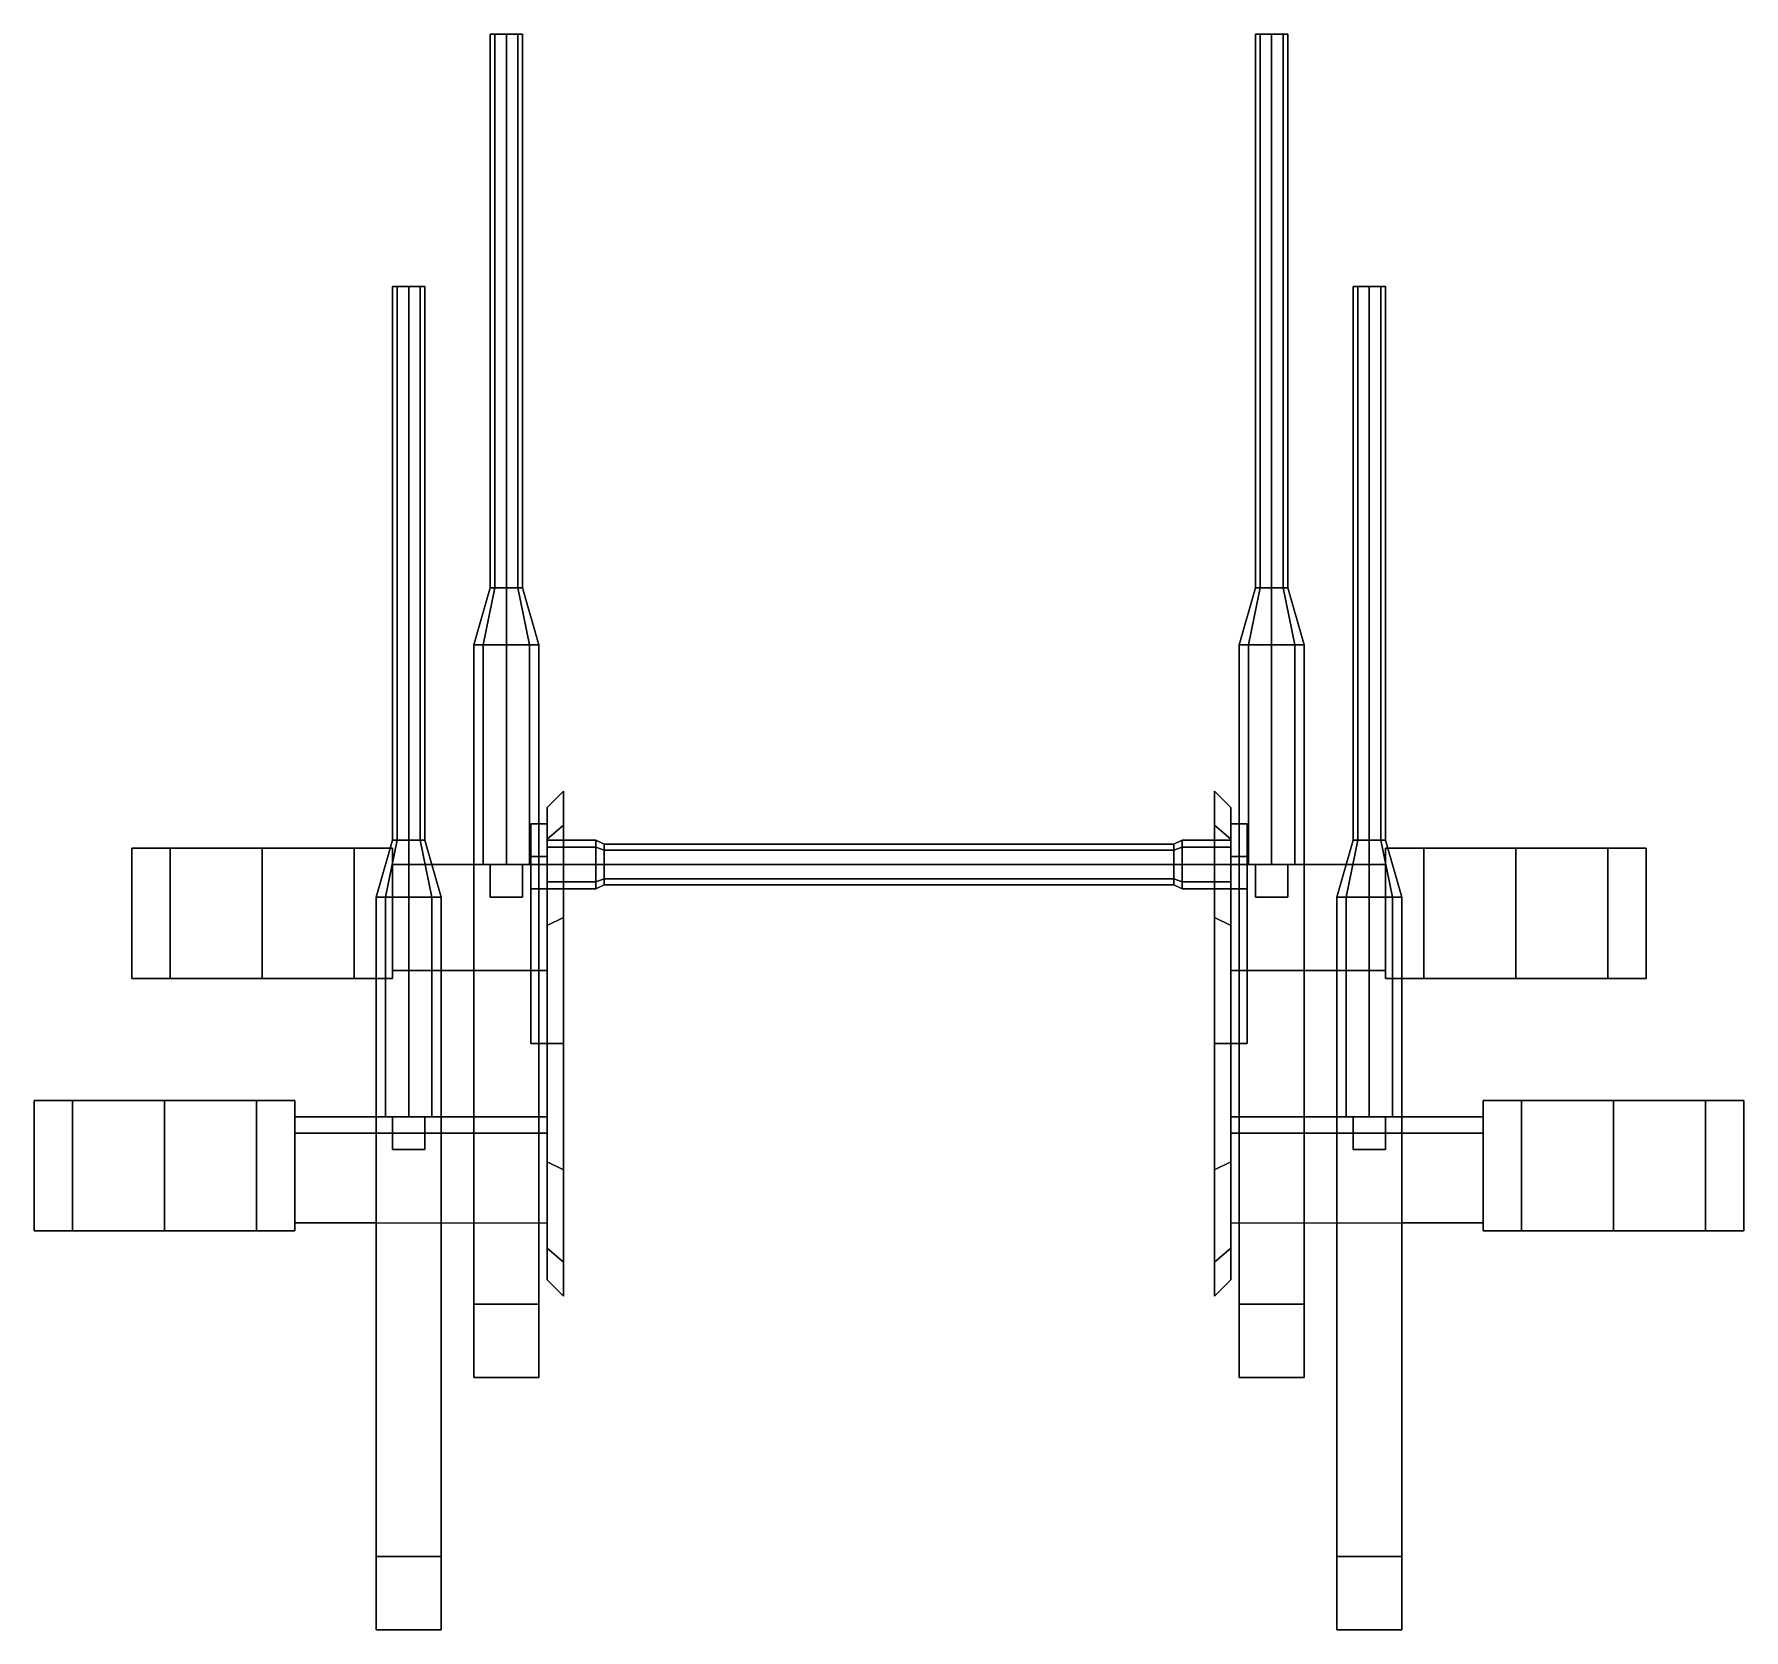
# Model space of a CAD drawing. Extents: x -1.05 to 1.05, y -0.72 to 1.24.
import ezdxf

# ---------------------------------------------------------------- set-up
doc = ezdxf.new("R2010")
doc.units = 0
doc.layers.add('SLEEVE', color=5, linetype='CONTINUOUS')

msp = doc.modelspace()

# ---------------------------------------------------------------- linework, layer by layer
at = {"layer": 'SLEEVE'}
for points in [[(-0.4841, 1.24, 0.1341), (-0.49, 1.24, 0.12), (-0.49, 0.56, 0.12), (-0.4841, 0.56, 0.1341)], [(-0.49, 1.24, 0.12), (-0.4841, 1.24, 0.1059), (-0.4841, 0.56, 0.1059), (-0.49, 0.56, 0.12)], [(-0.4559, 1.24, 0.1341), (-0.49, 1.24, 0.12), (-0.4841, 1.24, 0.1341), (-0.47, 1.24, 0.14)], [(-0.45, 1.24, 0.12), (-0.4841, 1.24, 0.1059), (-0.49, 1.24, 0.12), (-0.4559, 1.24, 0.1341)], [(-0.47, 1.24, 0.14), (-0.4841, 1.24, 0.1341), (-0.4841, 0.56, 0.1341), (-0.47, 0.56, 0.14)], [(-0.4841, 1.24, 0.1059), (-0.47, 1.24, 0.1), (-0.47, 0.56, 0.1), (-0.4841, 0.56, 0.1059)], [(-0.4559, 1.24, 0.1059), (-0.47, 1.24, 0.1), (-0.4841, 1.24, 0.1059), (-0.45, 1.24, 0.12)], [(-0.4559, 1.24, 0.1341), (-0.47, 1.24, 0.14), (-0.47, 0.56, 0.14), (-0.4559, 0.56, 0.1341)], [(-0.47, 1.24, 0.1), (-0.4559, 1.24, 0.1059), (-0.4559, 0.56, 0.1059), (-0.47, 0.56, 0.1)], [(-0.45, 1.24, 0.12), (-0.4559, 1.24, 0.1341), (-0.4559, 0.56, 0.1341), (-0.45, 0.56, 0.12)], [(-0.4559, 1.24, 0.1059), (-0.45, 1.24, 0.12), (-0.45, 0.56, 0.12), (-0.4559, 0.56, 0.1059)], [(0.4559, 1.24, 0.1341), (0.45, 1.24, 0.12), (0.45, 0.56, 0.12), (0.4559, 0.56, 0.1341)], [(0.45, 1.24, 0.12), (0.4559, 1.24, 0.1059), (0.4559, 0.56, 0.1059), (0.45, 0.56, 0.12)], [(0.4841, 1.24, 0.1341), (0.45, 1.24, 0.12), (0.4559, 1.24, 0.1341), (0.47, 1.24, 0.14)], [(0.49, 1.24, 0.12), (0.4559, 1.24, 0.1059), (0.45, 1.24, 0.12), (0.4841, 1.24, 0.1341)], [(0.47, 1.24, 0.14), (0.4559, 1.24, 0.1341), (0.4559, 0.56, 0.1341), (0.47, 0.56, 0.14)], [(0.4559, 1.24, 0.1059), (0.47, 1.24, 0.1), (0.47, 0.56, 0.1), (0.4559, 0.56, 0.1059)], [(0.4841, 1.24, 0.1059), (0.47, 1.24, 0.1), (0.4559, 1.24, 0.1059), (0.49, 1.24, 0.12)], [(0.4841, 1.24, 0.1341), (0.47, 1.24, 0.14), (0.47, 0.56, 0.14), (0.4841, 0.56, 0.1341)], [(0.47, 1.24, 0.1), (0.4841, 1.24, 0.1059), (0.4841, 0.56, 0.1059), (0.47, 0.56, 0.1)], [(0.49, 1.24, 0.12), (0.4841, 1.24, 0.1341), (0.4841, 0.56, 0.1341), (0.49, 0.56, 0.12)], [(0.4841, 1.24, 0.1059), (0.49, 1.24, 0.12), (0.49, 0.56, 0.12), (0.4841, 0.56, 0.1059)], [(-0.6041, 0.93, -0.1159), (-0.61, 0.93, -0.13), (-0.61, 0.25, -0.13), (-0.6041, 0.25, -0.1159)], [(-0.61, 0.93, -0.13), (-0.6041, 0.93, -0.1441), (-0.6041, 0.25, -0.1441), (-0.61, 0.25, -0.13)], [(-0.5759, 0.93, -0.1159), (-0.61, 0.93, -0.13), (-0.6041, 0.93, -0.1159), (-0.59, 0.93, -0.11)], [(-0.57, 0.93, -0.13), (-0.6041, 0.93, -0.1441), (-0.61, 0.93, -0.13), (-0.5759, 0.93, -0.1159)], [(-0.59, 0.93, -0.11), (-0.6041, 0.93, -0.1159), (-0.6041, 0.25, -0.1159), (-0.59, 0.25, -0.11)], [(-0.6041, 0.93, -0.1441), (-0.59, 0.93, -0.15), (-0.59, 0.25, -0.15), (-0.6041, 0.25, -0.1441)], [(-0.5759, 0.93, -0.1441), (-0.59, 0.93, -0.15), (-0.6041, 0.93, -0.1441), (-0.57, 0.93, -0.13)], [(-0.5759, 0.93, -0.1159), (-0.59, 0.93, -0.11), (-0.59, 0.25, -0.11), (-0.5759, 0.25, -0.1159)], [(-0.59, 0.93, -0.15), (-0.5759, 0.93, -0.1441), (-0.5759, 0.25, -0.1441), (-0.59, 0.25, -0.15)], [(-0.57, 0.93, -0.13), (-0.5759, 0.93, -0.1159), (-0.5759, 0.25, -0.1159), (-0.57, 0.25, -0.13)], [(-0.5759, 0.93, -0.1441), (-0.57, 0.93, -0.13), (-0.57, 0.25, -0.13), (-0.5759, 0.25, -0.1441)], [(0.5759, 0.93, -0.1159), (0.57, 0.93, -0.13), (0.57, 0.25, -0.13), (0.5759, 0.25, -0.1159)], [(0.6041, 0.93, -0.1159), (0.57, 0.93, -0.13), (0.5759, 0.93, -0.1159), (0.59, 0.93, -0.11)], [(0.57, 0.93, -0.13), (0.5759, 0.93, -0.1441), (0.5759, 0.25, -0.1441), (0.57, 0.25, -0.13)], [(0.61, 0.93, -0.13), (0.5759, 0.93, -0.1441), (0.57, 0.93, -0.13), (0.6041, 0.93, -0.1159)], [(0.59, 0.93, -0.11), (0.5759, 0.93, -0.1159), (0.5759, 0.25, -0.1159), (0.59, 0.25, -0.11)], [(0.5759, 0.93, -0.1441), (0.59, 0.93, -0.15), (0.59, 0.25, -0.15), (0.5759, 0.25, -0.1441)], [(0.6041, 0.93, -0.1441), (0.59, 0.93, -0.15), (0.5759, 0.93, -0.1441), (0.61, 0.93, -0.13)], [(0.6041, 0.93, -0.1159), (0.59, 0.93, -0.11), (0.59, 0.25, -0.11), (0.6041, 0.25, -0.1159)], [(0.59, 0.93, -0.15), (0.6041, 0.93, -0.1441), (0.6041, 0.25, -0.1441), (0.59, 0.25, -0.15)], [(0.61, 0.93, -0.13), (0.6041, 0.93, -0.1159), (0.6041, 0.25, -0.1159), (0.61, 0.25, -0.13)], [(0.6041, 0.93, -0.1441), (0.61, 0.93, -0.13), (0.61, 0.25, -0.13), (0.6041, 0.25, -0.1441)], [(-0.4983, 0.49, 0.0917), (-0.51, 0.49, 0.12), (-0.49, 0.56, 0.12), (-0.4841, 0.56, 0.1059)], [(-0.51, 0.49, 0.12), (-0.4983, 0.49, 0.1483), (-0.4841, 0.56, 0.1341), (-0.49, 0.56, 0.12)], [(-0.47, 0.49, 0.08), (-0.4983, 0.49, 0.0917), (-0.4841, 0.56, 0.1059), (-0.47, 0.56, 0.1)], [(-0.4983, 0.49, 0.1483), (-0.47, 0.49, 0.16), (-0.47, 0.56, 0.14), (-0.4841, 0.56, 0.1341)], [(-0.4417, 0.49, 0.0917), (-0.47, 0.49, 0.08), (-0.47, 0.56, 0.1), (-0.4559, 0.56, 0.1059)], [(-0.47, 0.49, 0.16), (-0.4417, 0.49, 0.1483), (-0.4559, 0.56, 0.1341), (-0.47, 0.56, 0.14)], [(-0.43, 0.49, 0.12), (-0.4417, 0.49, 0.0917), (-0.4559, 0.56, 0.1059), (-0.45, 0.56, 0.12)], [(-0.4417, 0.49, 0.1483), (-0.43, 0.49, 0.12), (-0.45, 0.56, 0.12), (-0.4559, 0.56, 0.1341)], [(0.4417, 0.49, 0.0917), (0.43, 0.49, 0.12), (0.45, 0.56, 0.12), (0.4559, 0.56, 0.1059)], [(0.43, 0.49, 0.12), (0.4417, 0.49, 0.1483), (0.4559, 0.56, 0.1341), (0.45, 0.56, 0.12)], [(0.47, 0.49, 0.08), (0.4417, 0.49, 0.0917), (0.4559, 0.56, 0.1059), (0.47, 0.56, 0.1)], [(0.4417, 0.49, 0.1483), (0.47, 0.49, 0.16), (0.47, 0.56, 0.14), (0.4559, 0.56, 0.1341)], [(0.4983, 0.49, 0.0917), (0.47, 0.49, 0.08), (0.47, 0.56, 0.1), (0.4841, 0.56, 0.1059)], [(0.47, 0.49, 0.16), (0.4983, 0.49, 0.1483), (0.4841, 0.56, 0.1341), (0.47, 0.56, 0.14)], [(0.51, 0.49, 0.12), (0.4983, 0.49, 0.0917), (0.4841, 0.56, 0.1059), (0.49, 0.56, 0.12)], [(0.4983, 0.49, 0.1483), (0.51, 0.49, 0.12), (0.49, 0.56, 0.12), (0.4841, 0.56, 0.1341)], [(-0.4983, 0.49, 0.1483), (-0.51, 0.49, 0.12), (-0.51, 0.22, 0.12), (-0.4983, 0.22, 0.1483)], [(-0.51, 0.49, 0.12), (-0.4983, 0.49, 0.0917), (-0.4983, 0.22, 0.0917), (-0.51, 0.22, 0.12)], [(-0.47, 0.49, 0.16), (-0.4983, 0.49, 0.1483), (-0.4983, 0.22, 0.1483), (-0.47, 0.22, 0.16)], [(-0.4983, 0.49, 0.0917), (-0.47, 0.49, 0.08), (-0.47, 0.22, 0.08), (-0.4983, 0.22, 0.0917)], [(-0.4417, 0.49, 0.1483), (-0.47, 0.49, 0.16), (-0.47, 0.22, 0.16), (-0.4417, 0.22, 0.1483)], [(-0.47, 0.49, 0.08), (-0.4417, 0.49, 0.0917), (-0.4417, 0.22, 0.0917), (-0.47, 0.22, 0.08)], [(-0.43, 0.49, 0.12), (-0.4417, 0.49, 0.1483), (-0.4417, 0.22, 0.1483), (-0.43, 0.22, 0.12)], [(-0.4417, 0.49, 0.0917), (-0.43, 0.49, 0.12), (-0.43, 0.22, 0.12), (-0.4417, 0.22, 0.0917)], [(0.4417, 0.49, 0.1483), (0.43, 0.49, 0.12), (0.43, 0.22, 0.12), (0.4417, 0.22, 0.1483)], [(0.43, 0.49, 0.12), (0.4417, 0.49, 0.0917), (0.4417, 0.22, 0.0917), (0.43, 0.22, 0.12)], [(0.47, 0.49, 0.16), (0.4417, 0.49, 0.1483), (0.4417, 0.22, 0.1483), (0.47, 0.22, 0.16)], [(0.4417, 0.49, 0.0917), (0.47, 0.49, 0.08), (0.47, 0.22, 0.08), (0.4417, 0.22, 0.0917)], [(0.4983, 0.49, 0.1483), (0.47, 0.49, 0.16), (0.47, 0.22, 0.16), (0.4983, 0.22, 0.1483)], [(0.47, 0.49, 0.08), (0.4983, 0.49, 0.0917), (0.4983, 0.22, 0.0917), (0.47, 0.22, 0.08)], [(0.51, 0.49, 0.12), (0.4983, 0.49, 0.1483), (0.4983, 0.22, 0.1483), (0.51, 0.22, 0.12)], [(0.4983, 0.49, 0.0917), (0.51, 0.49, 0.12), (0.51, 0.22, 0.12), (0.4983, 0.22, 0.0917)], [(-0.4, 0.2685, 0.155), (-0.4, 0.31), (-0.42, 0.29), (-0.42, 0.2511, 0.145)], [(-0.4, 0.31), (-0.4, 0.2685, -0.155), (-0.42, 0.2511, -0.145), (-0.42, 0.29)], [(0.4, 0.2685, -0.155), (0.4, 0.31), (0.42, 0.29), (0.42, 0.2511, -0.145)], [(0.4, 0.31), (0.4, 0.2685, 0.155), (0.42, 0.2511, 0.145), (0.42, 0.29)], [(-0.42, -0.145, -0.2511), (-0.42, 0.2511, 0.145), (-0.42, 0.29), (-0.42, 0, -0.29)], [(-0.42, 0, -0.29), (-0.42, 0.29), (-0.42, 0.2511, -0.145), (-0.42, 0.145, -0.2511)], [(0.42, 0, 0.29), (0.42, 0.29), (0.42, 0.2511, 0.145), (0.42, 0.145, 0.2511)], [(0.42, -0.145, 0.2511), (0.42, 0.2511, -0.145), (0.42, 0.29), (0.42, 0, 0.29)], [(-0.42, 0.27, 0.27), (-0.42, 0.23, 0.22), (-0.44, 0.23, 0.22), (-0.44, 0.27, 0.27)], [(-0.44, 0.27, 0.34), (-0.44, 0.23, 0.38), (-0.42, 0.23, 0.38), (-0.42, 0.27, 0.34)], [(-0.42, 0.27, 0.34), (-0.42, 0.27, 0.27), (-0.44, 0.27, 0.27), (-0.44, 0.27, 0.34)], [(-0.44, 0.27, 0.27), (-0.44, 0.23, 0.22), (-0.44, 0.23, 0.38), (-0.44, 0.27, 0.34)], [(-0.42, 0.23, 0.38), (-0.42, 0.23, 0.22), (-0.42, 0.27, 0.27), (-0.42, 0.27, 0.34)], [(-0.4, 0.155, 0.2685), (-0.4, 0.2685, 0.155), (-0.42, 0.2511, 0.145), (-0.42, 0.145, 0.2511)], [(-0.4, 0.2685, -0.155), (-0.4, 0.155, -0.2685), (-0.42, 0.145, -0.2511), (-0.42, 0.2511, -0.145)], [(0.4, 0.2685, 0.155), (0.4, 0.155, 0.2685), (0.42, 0.145, 0.2511), (0.42, 0.2511, 0.145)], [(0.4, 0.155, -0.2685), (0.4, 0.2685, -0.155), (0.42, 0.2511, -0.145), (0.42, 0.145, -0.2511)], [(0.42, 0.27, 0.27), (0.42, 0.23, 0.22), (0.42, 0.23, 0.38), (0.42, 0.27, 0.34)], [(0.42, 0.27, 0.34), (0.42, 0.23, 0.38), (0.44, 0.23, 0.38), (0.44, 0.27, 0.34)], [(0.44, 0.27, 0.34), (0.44, 0.27, 0.27), (0.42, 0.27, 0.27), (0.42, 0.27, 0.34)], [(0.44, 0.27, 0.27), (0.44, 0.23, 0.22), (0.42, 0.23, 0.22), (0.42, 0.27, 0.27)], [(0.44, 0.23, 0.38), (0.44, 0.23, 0.22), (0.44, 0.27, 0.27), (0.44, 0.27, 0.34)], [(-0.8831, 0.24, 0.4331), (-0.93, 0.24, 0.32), (-0.93, 0.08, 0.32), (-0.8831, 0.08, 0.4331)], [(-0.93, 0.24, 0.32), (-0.93, 0.24, -0.07), (-0.93, 0.08, -0.07), (-0.93, 0.08, 0.32)], [(-0.61, 0.24, 0.32), (-0.61, 0.24, -0.07), (-0.93, 0.24, -0.07), (-0.93, 0.24, 0.32)], [(-0.6569, 0.24, 0.4331), (-0.61, 0.24, 0.32), (-0.93, 0.24, 0.32), (-0.8831, 0.24, 0.4331)], [(-0.61, 0.24, -0.07), (-0.61, 0.08, -0.07), (-0.93, 0.08, -0.07), (-0.93, 0.24, -0.07)], [(-0.77, 0.24, 0.48), (-0.8831, 0.24, 0.4331), (-0.8831, 0.08, 0.4331), (-0.77, 0.08, 0.48)], [(-0.77, 0.24, 0.48), (-0.6569, 0.24, 0.4331), (-0.8831, 0.24, 0.4331)], [(-0.6569, 0.24, 0.4331), (-0.77, 0.24, 0.48), (-0.77, 0.08, 0.48), (-0.6569, 0.08, 0.4331)], [(-0.61, 0.24, 0.32), (-0.6569, 0.24, 0.4331), (-0.6569, 0.08, 0.4331), (-0.61, 0.08, 0.32)], [(-0.6183, 0.18, -0.1583), (-0.63, 0.18, -0.13), (-0.61, 0.25, -0.13), (-0.6041, 0.25, -0.1441)], [(-0.63, 0.18, -0.13), (-0.6183, 0.18, -0.1017), (-0.6041, 0.25, -0.1159), (-0.61, 0.25, -0.13)], [(-0.59, 0.18, -0.17), (-0.6183, 0.18, -0.1583), (-0.6041, 0.25, -0.1441), (-0.59, 0.25, -0.15)], [(-0.6183, 0.18, -0.1017), (-0.59, 0.18, -0.09), (-0.59, 0.25, -0.11), (-0.6041, 0.25, -0.1159)], [(-0.61, 0.24, -0.07), (-0.61, 0.24, 0.32), (-0.61, 0.08, 0.32), (-0.61, 0.08, -0.07)], [(-0.5617, 0.18, -0.1583), (-0.59, 0.18, -0.17), (-0.59, 0.25, -0.15), (-0.5759, 0.25, -0.1441)], [(-0.59, 0.18, -0.09), (-0.5617, 0.18, -0.1017), (-0.5759, 0.25, -0.1159), (-0.59, 0.25, -0.11)], [(-0.55, 0.18, -0.13), (-0.5617, 0.18, -0.1583), (-0.5759, 0.25, -0.1441), (-0.57, 0.25, -0.13)], [(-0.5617, 0.18, -0.1017), (-0.55, 0.18, -0.13), (-0.57, 0.25, -0.13), (-0.5759, 0.25, -0.1159)], [(-0.42, -0.2511, -0.145), (-0.42, 0.145, 0.2511), (-0.42, 0.2511, 0.145), (-0.42, -0.145, -0.2511)], [(-0.42, 0.25, 0.33), (-0.42, 0.2412, 0.3512), (-0.36, 0.2412, 0.3512), (-0.36, 0.25, 0.33)], [(-0.42, 0.2412, 0.3088), (-0.42, 0.25, 0.33), (-0.36, 0.25, 0.33), (-0.36, 0.2412, 0.3088)], [(-0.42, 0.2412, 0.3512), (-0.42, 0.22, 0.36), (-0.36, 0.22, 0.36), (-0.36, 0.2412, 0.3512)], [(-0.42, 0.22, 0.3), (-0.42, 0.2412, 0.3088), (-0.36, 0.2412, 0.3088), (-0.36, 0.22, 0.3)], [(-0.35, 0.2377, 0.3477), (-0.35, 0.245, 0.33), (-0.36, 0.25, 0.33), (-0.36, 0.2412, 0.3512)], [(-0.35, 0.245, 0.33), (-0.35, 0.2377, 0.3123), (-0.36, 0.2412, 0.3088), (-0.36, 0.25, 0.33)], [(-0.35, 0.22, 0.355), (-0.35, 0.2377, 0.3477), (-0.36, 0.2412, 0.3512), (-0.36, 0.22, 0.36)], [(-0.35, 0.2377, 0.3123), (-0.35, 0.22, 0.305), (-0.36, 0.22, 0.3), (-0.36, 0.2412, 0.3088)], [(0.35, 0.2377, 0.3477), (0.35, 0.245, 0.33), (-0.35, 0.245, 0.33), (-0.35, 0.2377, 0.3477)], [(0.35, 0.245, 0.33), (0.35, 0.2377, 0.3123), (-0.35, 0.2377, 0.3123), (-0.35, 0.245, 0.33)], [(0.35, 0.22, 0.355), (0.35, 0.2377, 0.3477), (-0.35, 0.2377, 0.3477), (-0.35, 0.22, 0.355)], [(0.35, 0.2377, 0.3123), (0.35, 0.22, 0.305), (-0.35, 0.22, 0.305), (-0.35, 0.2377, 0.3123)], [(0.35, 0.245, 0.33), (0.35, 0.2377, 0.3477), (0.36, 0.2412, 0.3512), (0.36, 0.25, 0.33)], [(0.35, 0.2377, 0.3123), (0.35, 0.245, 0.33), (0.36, 0.25, 0.33), (0.36, 0.2412, 0.3088)], [(0.35, 0.2377, 0.3477), (0.35, 0.22, 0.355), (0.36, 0.22, 0.36), (0.36, 0.2412, 0.3512)], [(0.35, 0.22, 0.305), (0.35, 0.2377, 0.3123), (0.36, 0.2412, 0.3088), (0.36, 0.22, 0.3)], [(0.36, 0.25, 0.33), (0.36, 0.2412, 0.3512), (0.42, 0.2412, 0.3512), (0.42, 0.25, 0.33)], [(0.36, 0.2412, 0.3088), (0.36, 0.25, 0.33), (0.42, 0.25, 0.33), (0.42, 0.2412, 0.3088)], [(0.36, 0.2412, 0.3512), (0.36, 0.22, 0.36), (0.42, 0.22, 0.36), (0.42, 0.2412, 0.3512)], [(0.36, 0.22, 0.3), (0.36, 0.2412, 0.3088), (0.42, 0.2412, 0.3088), (0.42, 0.22, 0.3)], [(0.42, -0.2511, 0.145), (0.42, 0.145, -0.2511), (0.42, 0.2511, -0.145), (0.42, -0.145, 0.2511)], [(0.55, 0.18, -0.13), (0.5617, 0.18, -0.1017), (0.5759, 0.25, -0.1159), (0.57, 0.25, -0.13)], [(0.5617, 0.18, -0.1583), (0.55, 0.18, -0.13), (0.57, 0.25, -0.13), (0.5759, 0.25, -0.1441)], [(0.5617, 0.18, -0.1017), (0.59, 0.18, -0.09), (0.59, 0.25, -0.11), (0.5759, 0.25, -0.1159)], [(0.59, 0.18, -0.17), (0.5617, 0.18, -0.1583), (0.5759, 0.25, -0.1441), (0.59, 0.25, -0.15)], [(0.59, 0.18, -0.09), (0.6183, 0.18, -0.1017), (0.6041, 0.25, -0.1159), (0.59, 0.25, -0.11)], [(0.6183, 0.18, -0.1583), (0.59, 0.18, -0.17), (0.59, 0.25, -0.15), (0.6041, 0.25, -0.1441)], [(0.6183, 0.18, -0.1017), (0.63, 0.18, -0.13), (0.61, 0.25, -0.13), (0.6041, 0.25, -0.1159)], [(0.63, 0.18, -0.13), (0.6183, 0.18, -0.1583), (0.6041, 0.25, -0.1441), (0.61, 0.25, -0.13)], [(0.93, 0.24, 0.32), (0.93, 0.24, -0.07), (0.61, 0.24, -0.07), (0.61, 0.24, 0.32)], [(0.61, 0.24, 0.32), (0.61, 0.24, -0.07), (0.61, 0.08, -0.07), (0.61, 0.08, 0.32)], [(0.8831, 0.24, 0.4331), (0.93, 0.24, 0.32), (0.61, 0.24, 0.32), (0.6569, 0.24, 0.4331)], [(0.6569, 0.24, 0.4331), (0.61, 0.24, 0.32), (0.61, 0.08, 0.32), (0.6569, 0.08, 0.4331)], [(0.93, 0.24, -0.07), (0.93, 0.08, -0.07), (0.61, 0.08, -0.07), (0.61, 0.24, -0.07)], [(0.77, 0.24, 0.48), (0.8831, 0.24, 0.4331), (0.6569, 0.24, 0.4331)], [(0.77, 0.24, 0.48), (0.6569, 0.24, 0.4331), (0.6569, 0.08, 0.4331), (0.77, 0.08, 0.48)], [(0.8831, 0.24, 0.4331), (0.77, 0.24, 0.48), (0.77, 0.08, 0.48), (0.8831, 0.08, 0.4331)], [(0.93, 0.24, 0.32), (0.8831, 0.24, 0.4331), (0.8831, 0.08, 0.4331), (0.93, 0.08, 0.32)], [(0.93, 0.24, -0.07), (0.93, 0.24, 0.32), (0.93, 0.08, 0.32), (0.93, 0.08, -0.07)], [(-0.51, 0.22, 0.17), (-0.51, 0.22, 0.13), (-0.61, 0.22, 0.13), (-0.61, 0.22, 0.17)], [(-0.51, 0.22, 0.13), (-0.51, 0.09, 0.13), (-0.61, 0.09, 0.13), (-0.61, 0.22, 0.13)], [(-0.61, 0.22, 0.17), (-0.61, 0.09, 0.17), (-0.51, 0.09, 0.17), (-0.51, 0.22, 0.17)], [(-0.42, 0.22, 0.02), (-0.42, 0.22, -0.13), (-0.61, 0.22, -0.04), (-0.61, 0.22, 0.11)], [(-0.42, 0.22, -0.13), (-0.42, 0.09, -0.13), (-0.61, 0.09, -0.04), (-0.61, 0.22, -0.04)], [(-0.61, 0.22, 0.11), (-0.61, 0.09, 0.11), (-0.42, 0.09, 0.02), (-0.42, 0.22, 0.02)], [(-0.51, 0.22, 0.07), (-0.51, -0.32, 0.07), (-0.51, -0.32, 0.19), (-0.51, 0.22, 0.19)], [(-0.51, 0.22, 0.19), (-0.51, -0.32, 0.19), (-0.43, -0.32, 0.19), (-0.43, 0.22, 0.19)], [(-0.43, 0.22, 0.19), (-0.43, 0.22, 0.07), (-0.51, 0.22, 0.07), (-0.51, 0.22, 0.19)], [(-0.43, 0.22, 0.07), (-0.43, -0.32, 0.07), (-0.51, -0.32, 0.07), (-0.51, 0.22, 0.07)], [(-0.49, 0.22, 0.19), (-0.49, 0.18, 0.19), (-0.49, 0.18, 0.25), (-0.49, 0.22, 0.25)], [(-0.49, 0.22, 0.25), (-0.49, 0.18, 0.25), (-0.45, 0.18, 0.25), (-0.45, 0.22, 0.25)], [(-0.45, 0.22, 0.19), (-0.49, 0.22, 0.19), (-0.49, 0.22, 0.25), (-0.45, 0.22, 0.25)], [(-0.45, 0.18, 0.25), (-0.45, 0.18, 0.19), (-0.45, 0.22, 0.19), (-0.45, 0.22, 0.25)], [(-0.42, 0.23, 0.22), (-0.42, 0.19, 0.22), (-0.44, 0.19, 0.22), (-0.44, 0.23, 0.22)], [(-0.44, 0.23, 0.38), (-0.44, 0.19, 0.38), (-0.42, 0.19, 0.38), (-0.42, 0.23, 0.38)], [(-0.44, 0.23, 0.22), (-0.44, 0.19, 0.22), (-0.44, 0.19, 0.38), (-0.44, 0.23, 0.38)], [(-0.43, -0.32, 0.19), (-0.43, -0.32, 0.07), (-0.43, 0.22, 0.07), (-0.43, 0.22, 0.19)], [(-0.43, 0.22, 0.17), (-0.43, 0.09, 0.17), (-0.42, 0.09, 0.17), (-0.42, 0.22, 0.17)], [(-0.42, 0.22, 0.17), (-0.42, 0.22, 0.13), (-0.43, 0.22, 0.13), (-0.43, 0.22, 0.17)], [(-0.42, 0.22, 0.13), (-0.42, 0.09, 0.13), (-0.43, 0.09, 0.13), (-0.43, 0.22, 0.13)], [(-0.42, 0.19, 0.38), (-0.42, 0.19, 0.22), (-0.42, 0.23, 0.22), (-0.42, 0.23, 0.38)], [(-0.42, 0.22, 0.36), (-0.42, 0.1988, 0.3512), (-0.36, 0.1988, 0.3512), (-0.36, 0.22, 0.36)], [(-0.42, 0.1988, 0.3088), (-0.42, 0.22, 0.3), (-0.36, 0.22, 0.3), (-0.36, 0.1988, 0.3088)], [(-0.35, 0.2023, 0.3477), (-0.35, 0.22, 0.355), (-0.36, 0.22, 0.36), (-0.36, 0.1988, 0.3512)], [(-0.35, 0.22, 0.305), (-0.35, 0.2023, 0.3123), (-0.36, 0.1988, 0.3088), (-0.36, 0.22, 0.3)], [(0.35, 0.2023, 0.3477), (0.35, 0.22, 0.355), (-0.35, 0.22, 0.355), (-0.35, 0.2023, 0.3477)], [(0.35, 0.22, 0.305), (0.35, 0.2023, 0.3123), (-0.35, 0.2023, 0.3123), (-0.35, 0.22, 0.305)], [(0.35, 0.22, 0.355), (0.35, 0.2023, 0.3477), (0.36, 0.1988, 0.3512), (0.36, 0.22, 0.36)], [(0.35, 0.2023, 0.3123), (0.35, 0.22, 0.305), (0.36, 0.22, 0.3), (0.36, 0.1988, 0.3088)], [(0.36, 0.22, 0.36), (0.36, 0.1988, 0.3512), (0.42, 0.1988, 0.3512), (0.42, 0.22, 0.36)], [(0.36, 0.1988, 0.3088), (0.36, 0.22, 0.3), (0.42, 0.22, 0.3), (0.42, 0.1988, 0.3088)], [(0.42, 0.23, 0.22), (0.42, 0.19, 0.22), (0.42, 0.19, 0.38), (0.42, 0.23, 0.38)], [(0.42, 0.23, 0.38), (0.42, 0.19, 0.38), (0.44, 0.19, 0.38), (0.44, 0.23, 0.38)], [(0.44, 0.23, 0.22), (0.44, 0.19, 0.22), (0.42, 0.19, 0.22), (0.42, 0.23, 0.22)], [(0.42, 0.09, -0.13), (0.42, 0.22, -0.13), (0.61, 0.22, -0.04), (0.61, 0.09, -0.04)], [(0.61, 0.22, 0.11), (0.61, 0.22, -0.04), (0.42, 0.22, -0.13), (0.42, 0.22, 0.02)], [(0.43, 0.22, 0.17), (0.43, 0.22, 0.13), (0.42, 0.22, 0.13), (0.42, 0.22, 0.17)], [(0.43, 0.22, 0.13), (0.43, 0.09, 0.13), (0.42, 0.09, 0.13), (0.42, 0.22, 0.13)], [(0.42, 0.22, 0.17), (0.42, 0.09, 0.17), (0.43, 0.09, 0.17), (0.43, 0.22, 0.17)], [(0.61, 0.09, 0.11), (0.61, 0.22, 0.11), (0.42, 0.22, 0.02), (0.42, 0.09, 0.02)], [(0.43, 0.22, 0.07), (0.43, -0.32, 0.07), (0.43, -0.32, 0.19), (0.43, 0.22, 0.19)], [(0.43, 0.22, 0.19), (0.43, -0.32, 0.19), (0.51, -0.32, 0.19), (0.51, 0.22, 0.19)], [(0.51, 0.22, 0.19), (0.51, 0.22, 0.07), (0.43, 0.22, 0.07), (0.43, 0.22, 0.19)], [(0.51, 0.22, 0.07), (0.51, -0.32, 0.07), (0.43, -0.32, 0.07), (0.43, 0.22, 0.07)], [(0.44, 0.19, 0.38), (0.44, 0.19, 0.22), (0.44, 0.23, 0.22), (0.44, 0.23, 0.38)], [(0.49, 0.22, 0.19), (0.45, 0.22, 0.19), (0.45, 0.22, 0.25), (0.49, 0.22, 0.25)], [(0.45, 0.22, 0.19), (0.45, 0.18, 0.19), (0.45, 0.18, 0.25), (0.45, 0.22, 0.25)], [(0.45, 0.22, 0.25), (0.45, 0.18, 0.25), (0.49, 0.18, 0.25), (0.49, 0.22, 0.25)], [(0.49, 0.18, 0.25), (0.49, 0.18, 0.19), (0.49, 0.22, 0.19), (0.49, 0.22, 0.25)], [(0.51, 0.22, 0.17), (0.51, 0.09, 0.17), (0.61, 0.09, 0.17), (0.61, 0.22, 0.17)], [(0.61, 0.22, 0.13), (0.61, 0.09, 0.13), (0.51, 0.09, 0.13), (0.51, 0.22, 0.13)], [(0.61, 0.22, 0.17), (0.61, 0.22, 0.13), (0.51, 0.22, 0.13), (0.51, 0.22, 0.17)], [(0.51, -0.32, 0.19), (0.51, -0.32, 0.07), (0.51, 0.22, 0.07), (0.51, 0.22, 0.19)], [(-0.42, 0.19, 0.22), (-0.42, 0, 0.19), (-0.44, 0, 0.19), (-0.44, 0.19, 0.22)], [(-0.44, 0.19, 0.38), (-0.44, 0, 0.29), (-0.42, 0, 0.29), (-0.42, 0.19, 0.38)], [(-0.44, 0.19, 0.22), (-0.44, 0, 0.19), (-0.44, 0, 0.29), (-0.44, 0.19, 0.38)], [(-0.42, 0.1988, 0.3512), (-0.42, 0.19, 0.33), (-0.36, 0.19, 0.33), (-0.36, 0.1988, 0.3512)], [(-0.42, 0.19, 0.33), (-0.42, 0.1988, 0.3088), (-0.36, 0.1988, 0.3088), (-0.36, 0.19, 0.33)], [(-0.42, 0, 0.29), (-0.42, 0, 0.19), (-0.42, 0.19, 0.22), (-0.42, 0.19, 0.38)], [(-0.35, 0.195, 0.33), (-0.35, 0.2023, 0.3477), (-0.36, 0.1988, 0.3512), (-0.36, 0.19, 0.33)], [(-0.35, 0.2023, 0.3123), (-0.35, 0.195, 0.33), (-0.36, 0.19, 0.33), (-0.36, 0.1988, 0.3088)], [(0.35, 0.195, 0.33), (0.35, 0.2023, 0.3477), (-0.35, 0.2023, 0.3477), (-0.35, 0.195, 0.33)], [(0.35, 0.2023, 0.3123), (0.35, 0.195, 0.33), (-0.35, 0.195, 0.33), (-0.35, 0.2023, 0.3123)], [(0.35, 0.2023, 0.3477), (0.35, 0.195, 0.33), (0.36, 0.19, 0.33), (0.36, 0.1988, 0.3512)], [(0.35, 0.195, 0.33), (0.35, 0.2023, 0.3123), (0.36, 0.1988, 0.3088), (0.36, 0.19, 0.33)], [(0.36, 0.1988, 0.3512), (0.36, 0.19, 0.33), (0.42, 0.19, 0.33), (0.42, 0.1988, 0.3512)], [(0.36, 0.19, 0.33), (0.36, 0.1988, 0.3088), (0.42, 0.1988, 0.3088), (0.42, 0.19, 0.33)], [(0.42, 0.19, 0.22), (0.42, 0, 0.19), (0.42, 0, 0.29), (0.42, 0.19, 0.38)], [(0.44, 0.19, 0.22), (0.44, 0, 0.19), (0.42, 0, 0.19), (0.42, 0.19, 0.22)], [(0.42, 0.19, 0.38), (0.42, 0, 0.29), (0.44, 0, 0.29), (0.44, 0.19, 0.38)], [(0.44, 0, 0.29), (0.44, 0, 0.19), (0.44, 0.19, 0.22), (0.44, 0.19, 0.38)], [(-0.6183, 0.18, -0.1017), (-0.63, 0.18, -0.13), (-0.63, -0.09, -0.13), (-0.6183, -0.09, -0.1017)], [(-0.63, 0.18, -0.13), (-0.6183, 0.18, -0.1583), (-0.6183, -0.09, -0.1583), (-0.63, -0.09, -0.13)], [(-0.59, 0.18, -0.09), (-0.6183, 0.18, -0.1017), (-0.6183, -0.09, -0.1017), (-0.59, -0.09, -0.09)], [(-0.6183, 0.18, -0.1583), (-0.59, 0.18, -0.17), (-0.59, -0.09, -0.17), (-0.6183, -0.09, -0.1583)], [(-0.5617, 0.18, -0.1017), (-0.59, 0.18, -0.09), (-0.59, -0.09, -0.09), (-0.5617, -0.09, -0.1017)], [(-0.59, 0.18, -0.17), (-0.5617, 0.18, -0.1583), (-0.5617, -0.09, -0.1583), (-0.59, -0.09, -0.17)], [(-0.55, 0.18, -0.13), (-0.5617, 0.18, -0.1017), (-0.5617, -0.09, -0.1017), (-0.55, -0.09, -0.13)], [(-0.5617, 0.18, -0.1583), (-0.55, 0.18, -0.13), (-0.55, -0.09, -0.13), (-0.5617, -0.09, -0.1583)], [(-0.49, 0.18, 0.25), (-0.49, 0.18, 0.19), (-0.45, 0.18, 0.19), (-0.45, 0.18, 0.25)], [(0.45, 0.18, 0.25), (0.45, 0.18, 0.19), (0.49, 0.18, 0.19), (0.49, 0.18, 0.25)], [(0.5617, 0.18, -0.1017), (0.55, 0.18, -0.13), (0.55, -0.09, -0.13), (0.5617, -0.09, -0.1017)], [(0.55, 0.18, -0.13), (0.5617, 0.18, -0.1583), (0.5617, -0.09, -0.1583), (0.55, -0.09, -0.13)], [(0.59, 0.18, -0.09), (0.5617, 0.18, -0.1017), (0.5617, -0.09, -0.1017), (0.59, -0.09, -0.09)], [(0.5617, 0.18, -0.1583), (0.59, 0.18, -0.17), (0.59, -0.09, -0.17), (0.5617, -0.09, -0.1583)], [(0.6183, 0.18, -0.1017), (0.59, 0.18, -0.09), (0.59, -0.09, -0.09), (0.6183, -0.09, -0.1017)], [(0.59, 0.18, -0.17), (0.6183, 0.18, -0.1583), (0.6183, -0.09, -0.1583), (0.59, -0.09, -0.17)], [(0.63, 0.18, -0.13), (0.6183, 0.18, -0.1017), (0.6183, -0.09, -0.1017), (0.63, -0.09, -0.13)], [(0.6183, 0.18, -0.1583), (0.63, 0.18, -0.13), (0.63, -0.09, -0.13), (0.6183, -0.09, -0.1583)], [(-0.4, 0, 0.31), (-0.4, 0.155, 0.2685), (-0.42, 0.145, 0.2511), (-0.42, 0, 0.29)], [(-0.4, 0.155, -0.2685), (-0.4, 0, -0.31), (-0.42, 0, -0.29), (-0.42, 0.145, -0.2511)], [(0.4, 0.155, 0.2685), (0.4, 0, 0.31), (0.42, 0, 0.29), (0.42, 0.145, 0.2511)], [(0.4, 0, -0.31), (0.4, 0.155, -0.2685), (0.42, 0.145, -0.2511), (0.42, 0, -0.29)], [(-0.42, -0.29), (-0.42, 0, 0.29), (-0.42, 0.145, 0.2511), (-0.42, -0.2511, -0.145)], [(0.42, -0.29), (0.42, 0, -0.29), (0.42, 0.145, -0.2511), (0.42, -0.2511, 0.145)], [(-0.61, 0.09, 0.17), (-0.61, 0.09, 0.13), (-0.51, 0.09, 0.13), (-0.51, 0.09, 0.17)], [(-0.61, 0.09, 0.11), (-0.61, 0.09, -0.04), (-0.42, 0.09, -0.13), (-0.42, 0.09, 0.02)], [(-0.43, 0.09, 0.17), (-0.43, 0.09, 0.13), (-0.42, 0.09, 0.13), (-0.42, 0.09, 0.17)], [(0.42, 0.09, 0.02), (0.42, 0.09, -0.13), (0.61, 0.09, -0.04), (0.61, 0.09, 0.11)], [(0.42, 0.09, 0.17), (0.42, 0.09, 0.13), (0.43, 0.09, 0.13), (0.43, 0.09, 0.17)], [(0.51, 0.09, 0.17), (0.51, 0.09, 0.13), (0.61, 0.09, 0.13), (0.61, 0.09, 0.17)], [(-0.93, 0.08, 0.32), (-0.93, 0.08, -0.07), (-0.61, 0.08, -0.07), (-0.61, 0.08, 0.32)], [(-0.8831, 0.08, 0.4331), (-0.93, 0.08, 0.32), (-0.61, 0.08, 0.32), (-0.6569, 0.08, 0.4331)], [(-0.77, 0.08, 0.48), (-0.8831, 0.08, 0.4331), (-0.6569, 0.08, 0.4331), (-0.77, 0.08, 0.48)], [(0.61, 0.08, 0.32), (0.61, 0.08, -0.07), (0.93, 0.08, -0.07), (0.93, 0.08, 0.32)], [(0.6569, 0.08, 0.4331), (0.61, 0.08, 0.32), (0.93, 0.08, 0.32), (0.8831, 0.08, 0.4331)], [(0.77, 0.08, 0.48), (0.6569, 0.08, 0.4331), (0.8831, 0.08, 0.4331), (0.77, 0.08, 0.48)], [(-0.44, 0, 0.29), (-0.44, 0, 0.19), (-0.42, 0, 0.19), (-0.42, 0, 0.29)], [(-0.4, -0.155, 0.2685), (-0.4, 0, 0.31), (-0.42, 0, 0.29), (-0.42, -0.145, 0.2511)], [(-0.4, 0, -0.31), (-0.4, -0.155, -0.2685), (-0.42, -0.145, -0.2511), (-0.42, 0, -0.29)], [(-0.42, -0.2511, 0.145), (-0.42, -0.145, 0.2511), (-0.42, 0, 0.29), (-0.42, -0.29)], [(0.4, 0, 0.31), (0.4, -0.155, 0.2685), (0.42, -0.145, 0.2511), (0.42, 0, 0.29)], [(0.4, -0.155, -0.2685), (0.4, 0, -0.31), (0.42, 0, -0.29), (0.42, -0.145, -0.2511)], [(0.42, -0.2511, -0.145), (0.42, -0.145, -0.2511), (0.42, 0, -0.29), (0.42, -0.29)], [(0.42, 0, 0.29), (0.42, 0, 0.19), (0.44, 0, 0.19), (0.44, 0, 0.29)], [(-0.73, -0.07, 0.07), (-0.73, -0.07, -0.32), (-1.05, -0.07, -0.32), (-1.05, -0.07, 0.07)], [(-1.05, -0.07, 0.07), (-1.05, -0.07, -0.32), (-1.05, -0.23, -0.32), (-1.05, -0.23, 0.07)], [(-0.73, -0.07, -0.32), (-0.73, -0.23, -0.32), (-1.05, -0.23, -0.32), (-1.05, -0.07, -0.32)], [(-0.7769, -0.07, 0.1831), (-0.73, -0.07, 0.07), (-1.05, -0.07, 0.07), (-1.0031, -0.07, 0.1831)], [(-1.0031, -0.07, 0.1831), (-1.05, -0.07, 0.07), (-1.05, -0.23, 0.07), (-1.0031, -0.23, 0.1831)], [(-0.89, -0.07, 0.23), (-0.7769, -0.07, 0.1831), (-1.0031, -0.07, 0.1831)], [(-0.89, -0.07, 0.23), (-1.0031, -0.07, 0.1831), (-1.0031, -0.23, 0.1831), (-0.89, -0.23, 0.23)], [(-0.7769, -0.07, 0.1831), (-0.89, -0.07, 0.23), (-0.89, -0.23, 0.23), (-0.7769, -0.23, 0.1831)], [(-0.73, -0.07, 0.07), (-0.7769, -0.07, 0.1831), (-0.7769, -0.23, 0.1831), (-0.73, -0.23, 0.07)], [(-0.73, -0.07, -0.32), (-0.73, -0.07, 0.07), (-0.73, -0.23, 0.07), (-0.73, -0.23, -0.32)], [(1.05, -0.07, 0.07), (1.05, -0.07, -0.32), (0.73, -0.07, -0.32), (0.73, -0.07, 0.07)], [(0.73, -0.07, 0.07), (0.73, -0.07, -0.32), (0.73, -0.23, -0.32), (0.73, -0.23, 0.07)], [(1.05, -0.07, -0.32), (1.05, -0.23, -0.32), (0.73, -0.23, -0.32), (0.73, -0.07, -0.32)], [(1.0031, -0.07, 0.1831), (1.05, -0.07, 0.07), (0.73, -0.07, 0.07), (0.7769, -0.07, 0.1831)], [(0.7769, -0.07, 0.1831), (0.73, -0.07, 0.07), (0.73, -0.23, 0.07), (0.7769, -0.23, 0.1831)], [(0.89, -0.07, 0.23), (1.0031, -0.07, 0.1831), (0.7769, -0.07, 0.1831)], [(0.89, -0.07, 0.23), (0.7769, -0.07, 0.1831), (0.7769, -0.23, 0.1831), (0.89, -0.23, 0.23)], [(1.0031, -0.07, 0.1831), (0.89, -0.07, 0.23), (0.89, -0.23, 0.23), (1.0031, -0.23, 0.1831)], [(1.05, -0.07, 0.07), (1.0031, -0.07, 0.1831), (1.0031, -0.23, 0.1831), (1.05, -0.23, 0.07)], [(1.05, -0.07, -0.32), (1.05, -0.07, 0.07), (1.05, -0.23, 0.07), (1.05, -0.23, -0.32)], [(-0.73, -0.09, -0.18), (-0.73, -0.22, -0.18), (-0.42, -0.22, -0.18), (-0.42, -0.09, -0.18)], [(-0.73, -0.09, -0.08), (-0.73, -0.22, -0.08), (-0.63, -0.22, -0.08), (-0.63, -0.09, -0.08)], [(-0.63, -0.09, -0.12), (-0.63, -0.22, -0.12), (-0.73, -0.22, -0.12), (-0.73, -0.09, -0.12)], [(-0.63, -0.09, -0.08), (-0.63, -0.09, -0.12), (-0.73, -0.09, -0.12), (-0.73, -0.09, -0.08)], [(-0.42, -0.09, -0.26), (-0.42, -0.11, -0.26), (-0.73, -0.11, -0.26), (-0.73, -0.09, -0.26)], [(-0.42, -0.09, -0.18), (-0.42, -0.09, -0.26), (-0.73, -0.09, -0.26), (-0.73, -0.09, -0.18)], [(-0.63, -0.09, -0.18), (-0.63, -0.63, -0.18), (-0.63, -0.63, -0.06), (-0.63, -0.09, -0.06)], [(-0.63, -0.09, -0.06), (-0.63, -0.63, -0.06), (-0.55, -0.63, -0.06), (-0.55, -0.09, -0.06)], [(-0.55, -0.09, -0.06), (-0.55, -0.09, -0.18), (-0.63, -0.09, -0.18), (-0.63, -0.09, -0.06)], [(-0.55, -0.09, -0.18), (-0.55, -0.63, -0.18), (-0.63, -0.63, -0.18), (-0.63, -0.09, -0.18)], [(-0.57, -0.09, -0.06), (-0.61, -0.09, -0.06), (-0.61, -0.09), (-0.57, -0.09)], [(-0.61, -0.09, -0.06), (-0.61, -0.13, -0.06), (-0.61, -0.13), (-0.61, -0.09)], [(-0.61, -0.09), (-0.61, -0.13), (-0.57, -0.13), (-0.57, -0.09)], [(-0.57, -0.13), (-0.57, -0.13, -0.06), (-0.57, -0.09, -0.06), (-0.57, -0.09)], [(-0.55, -0.63, -0.06), (-0.55, -0.63, -0.18), (-0.55, -0.09, -0.18), (-0.55, -0.09, -0.06)], [(0.73, -0.09, -0.18), (0.73, -0.09, -0.26), (0.42, -0.09, -0.26), (0.42, -0.09, -0.18)], [(0.73, -0.09, -0.26), (0.73, -0.11, -0.26), (0.42, -0.11, -0.26), (0.42, -0.09, -0.26)], [(0.42, -0.09, -0.18), (0.42, -0.22, -0.18), (0.73, -0.22, -0.18), (0.73, -0.09, -0.18)], [(0.55, -0.09, -0.06), (0.55, -0.63, -0.06), (0.63, -0.63, -0.06), (0.63, -0.09, -0.06)], [(0.63, -0.09, -0.18), (0.63, -0.63, -0.18), (0.55, -0.63, -0.18), (0.55, -0.09, -0.18)], [(0.55, -0.09, -0.18), (0.55, -0.63, -0.18), (0.55, -0.63, -0.06), (0.55, -0.09, -0.06)], [(0.63, -0.09, -0.06), (0.63, -0.09, -0.18), (0.55, -0.09, -0.18), (0.55, -0.09, -0.06)], [(0.61, -0.09, -0.06), (0.57, -0.09, -0.06), (0.57, -0.09), (0.61, -0.09)], [(0.57, -0.09, -0.06), (0.57, -0.13, -0.06), (0.57, -0.13), (0.57, -0.09)], [(0.57, -0.09), (0.57, -0.13), (0.61, -0.13), (0.61, -0.09)], [(0.61, -0.13), (0.61, -0.13, -0.06), (0.61, -0.09, -0.06), (0.61, -0.09)], [(0.63, -0.09, -0.08), (0.63, -0.22, -0.08), (0.73, -0.22, -0.08), (0.73, -0.09, -0.08)], [(0.73, -0.09, -0.12), (0.73, -0.22, -0.12), (0.63, -0.22, -0.12), (0.63, -0.09, -0.12)], [(0.73, -0.09, -0.08), (0.73, -0.09, -0.12), (0.63, -0.09, -0.12), (0.63, -0.09, -0.08)], [(0.63, -0.63, -0.06), (0.63, -0.63, -0.18), (0.63, -0.09, -0.18), (0.63, -0.09, -0.06)], [(-0.73, -0.11, -0.18), (-0.73, -0.11, -0.26), (-0.42, -0.11, -0.26), (-0.42, -0.11, -0.18)], [(0.42, -0.11, -0.18), (0.42, -0.11, -0.26), (0.73, -0.11, -0.26), (0.73, -0.11, -0.18)], [(-0.61, -0.13), (-0.61, -0.13, -0.06), (-0.57, -0.13, -0.06), (-0.57, -0.13)], [(-0.4, -0.2685, 0.155), (-0.4, -0.155, 0.2685), (-0.42, -0.145, 0.2511), (-0.42, -0.2511, 0.145)], [(-0.4, -0.155, -0.2685), (-0.4, -0.2685, -0.155), (-0.42, -0.2511, -0.145), (-0.42, -0.145, -0.2511)], [(0.4, -0.155, 0.2685), (0.4, -0.2685, 0.155), (0.42, -0.2511, 0.145), (0.42, -0.145, 0.2511)], [(0.4, -0.2685, -0.155), (0.4, -0.155, -0.2685), (0.42, -0.145, -0.2511), (0.42, -0.2511, -0.145)], [(0.57, -0.13), (0.57, -0.13, -0.06), (0.61, -0.13, -0.06), (0.61, -0.13)], [(-1.05, -0.23, 0.07), (-1.05, -0.23, -0.32), (-0.73, -0.23, -0.32), (-0.73, -0.23, 0.07)], [(-1.0031, -0.23, 0.1831), (-1.05, -0.23, 0.07), (-0.73, -0.23, 0.07), (-0.7769, -0.23, 0.1831)], [(-0.89, -0.23, 0.23), (-1.0031, -0.23, 0.1831), (-0.7769, -0.23, 0.1831), (-0.89, -0.23, 0.23)], [(-0.73, -0.22, -0.08), (-0.73, -0.22, -0.12), (-0.63, -0.22, -0.12), (-0.63, -0.22, -0.08)], [(0.63, -0.22, -0.08), (0.63, -0.22, -0.12), (0.73, -0.22, -0.12), (0.73, -0.22, -0.08)], [(0.73, -0.23, 0.07), (0.73, -0.23, -0.32), (1.05, -0.23, -0.32), (1.05, -0.23, 0.07)], [(0.7769, -0.23, 0.1831), (0.73, -0.23, 0.07), (1.05, -0.23, 0.07), (1.0031, -0.23, 0.1831)], [(0.89, -0.23, 0.23), (0.7769, -0.23, 0.1831), (1.0031, -0.23, 0.1831), (0.89, -0.23, 0.23)], [(-0.4, -0.31), (-0.4, -0.2685, 0.155), (-0.42, -0.2511, 0.145), (-0.42, -0.29)], [(-0.4, -0.2685, -0.155), (-0.4, -0.31), (-0.42, -0.29), (-0.42, -0.2511, -0.145)], [(0.4, -0.31), (0.4, -0.2685, -0.155), (0.42, -0.2511, -0.145), (0.42, -0.29)], [(0.4, -0.2685, 0.155), (0.4, -0.31), (0.42, -0.29), (0.42, -0.2511, 0.145)], [(-0.51, -0.32, 0.09), (-0.51, -0.32, 0.07), (-0.43, -0.32, 0.07), (-0.43, -0.32, 0.09)], [(-0.51, -0.32, 0.09), (-0.51, -0.41, 0.09), (-0.51, -0.41, 0.14), (-0.51, -0.32, 0.14)], [(-0.43, -0.32, 0.09), (-0.43, -0.41, 0.09), (-0.51, -0.41, 0.09), (-0.51, -0.32, 0.09)], [(-0.51, -0.32, 0.14), (-0.51, -0.41, 0.14), (-0.43, -0.41, 0.14), (-0.43, -0.32, 0.14)], [(-0.51, -0.32, 0.19), (-0.51, -0.32, 0.14), (-0.43, -0.32, 0.14), (-0.43, -0.32, 0.19)], [(-0.43, -0.41, 0.14), (-0.43, -0.41, 0.09), (-0.43, -0.32, 0.09), (-0.43, -0.32, 0.14)], [(0.43, -0.32, 0.19), (0.43, -0.32, 0.14), (0.51, -0.32, 0.14), (0.51, -0.32, 0.19)], [(0.43, -0.32, 0.09), (0.43, -0.32, 0.07), (0.51, -0.32, 0.07), (0.51, -0.32, 0.09)], [(0.43, -0.32, 0.09), (0.43, -0.41, 0.09), (0.43, -0.41, 0.14), (0.43, -0.32, 0.14)], [(0.51, -0.32, 0.09), (0.51, -0.41, 0.09), (0.43, -0.41, 0.09), (0.43, -0.32, 0.09)], [(0.43, -0.32, 0.14), (0.43, -0.41, 0.14), (0.51, -0.41, 0.14), (0.51, -0.32, 0.14)], [(0.51, -0.41, 0.14), (0.51, -0.41, 0.09), (0.51, -0.32, 0.09), (0.51, -0.32, 0.14)], [(-0.51, -0.41, 0.14), (-0.51, -0.41, 0.09), (-0.43, -0.41, 0.09), (-0.43, -0.41, 0.14)], [(0.43, -0.41, 0.14), (0.43, -0.41, 0.09), (0.51, -0.41, 0.09), (0.51, -0.41, 0.14)], [(-0.63, -0.63, -0.06), (-0.63, -0.63, -0.11), (-0.55, -0.63, -0.11), (-0.55, -0.63, -0.06)], [(-0.63, -0.63, -0.16), (-0.63, -0.63, -0.18), (-0.55, -0.63, -0.18), (-0.55, -0.63, -0.16)], [(0.55, -0.63, -0.06), (0.55, -0.63, -0.11), (0.63, -0.63, -0.11), (0.63, -0.63, -0.06)], [(0.55, -0.63, -0.16), (0.55, -0.63, -0.18), (0.63, -0.63, -0.18), (0.63, -0.63, -0.16)], [(-0.63, -0.63, -0.16), (-0.63, -0.72, -0.16), (-0.63, -0.72, -0.11), (-0.63, -0.63, -0.11)], [(-0.55, -0.63, -0.16), (-0.55, -0.72, -0.16), (-0.63, -0.72, -0.16), (-0.63, -0.63, -0.16)], [(-0.63, -0.63, -0.11), (-0.63, -0.72, -0.11), (-0.55, -0.72, -0.11), (-0.55, -0.63, -0.11)], [(-0.55, -0.72, -0.11), (-0.55, -0.72, -0.16), (-0.55, -0.63, -0.16), (-0.55, -0.63, -0.11)], [(0.55, -0.63, -0.11), (0.55, -0.72, -0.11), (0.63, -0.72, -0.11), (0.63, -0.63, -0.11)], [(0.63, -0.63, -0.16), (0.63, -0.72, -0.16), (0.55, -0.72, -0.16), (0.55, -0.63, -0.16)], [(0.55, -0.63, -0.16), (0.55, -0.72, -0.16), (0.55, -0.72, -0.11), (0.55, -0.63, -0.11)], [(0.63, -0.72, -0.11), (0.63, -0.72, -0.16), (0.63, -0.63, -0.16), (0.63, -0.63, -0.11)], [(-0.63, -0.72, -0.11), (-0.63, -0.72, -0.16), (-0.55, -0.72, -0.16), (-0.55, -0.72, -0.11)], [(0.55, -0.72, -0.11), (0.55, -0.72, -0.16), (0.63, -0.72, -0.16), (0.63, -0.72, -0.11)]]:
    msp.add_3dface(points, dxfattribs=at)

doc.saveas('drawing.dxf')
